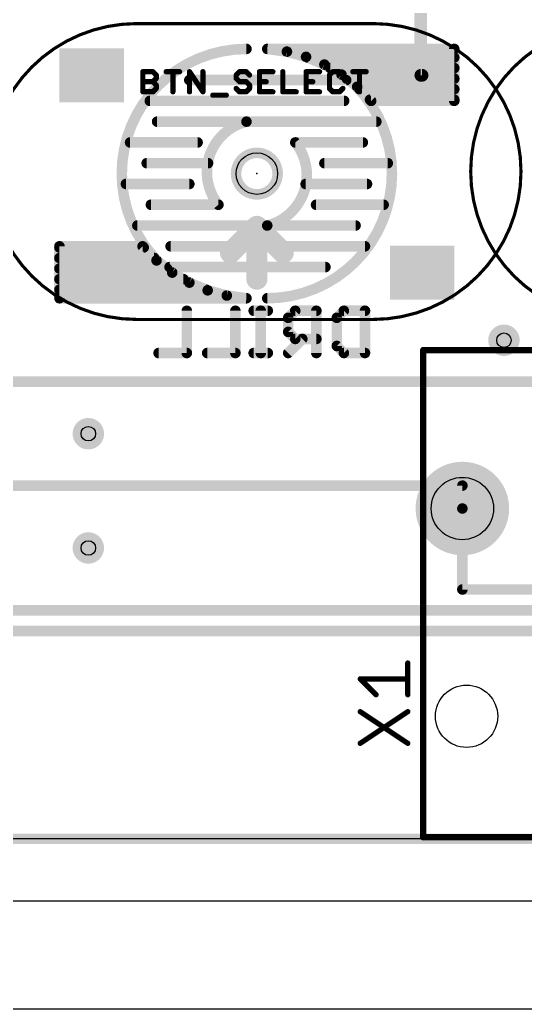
# Model space of a CAD drawing. Extents: x -7 to 74, y -4 to 123.
# Drawn here: x 23.35 to 35.51, y -4.1 to 19.71 of the extents above; entities that cross this region are included whole.
import ezdxf

# ---------------------------------------------------------------- set-up
doc = ezdxf.new("R2010")
doc.units = 0
for name, color, linetype in [('1', 14, 'CONTINUOUS'), ('16', 5, 'CONTINUOUS'), ('17', 94, 'CONTINUOUS'), ('18', 94, 'CONTINUOUS'), ('20', 178, 'CONTINUOUS'), ('21', 250, 'CONTINUOUS'), ('22', 250, 'CONTINUOUS'), ('23', 178, 'CONTINUOUS'), ('25', 250, 'CONTINUOUS'), ('44', 250, 'CONTINUOUS'), ('51', 214, 'CONTINUOUS')]:
    doc.layers.add(name, color=color, linetype=linetype)

# ---------------------------------------------------------------- blocks, each defined once
blk = doc.blocks.new('RECT')
blk.add_solid([(-0.5, -0.5), (0.5, -0.5), (-0.5, 0.5), (0.5, 0.5)])
blk = doc.blocks.new('ROUNDP')
at = {"const_width": 0.5}
blk.add_lwpolyline([(0, -0.25, 1), (0, 0.25, 1), (0, -0.25)], format="xyb", dxfattribs=at)
blk = doc.blocks.new('ROUNDV')
at = {"const_width": 0.5}
blk.add_lwpolyline([(0, -0.25, 1), (0, 0.25, 1), (0, -0.25)], format="xyb", dxfattribs=at)

msp = doc.modelspace()

# ---------------------------------------------------------------- linework, layer by layer
at = {"layer": '1'}
for points, const_width in [([(33, 18.375), (33, 21)], 0.3048), ([(29.305, 19.01), (33.805, 19.01)], 0.254), ([(29.7783, 18.945), (29.305, 19.01)], 0.254), ([(30.239, 18.8189), (29.7783, 18.945)], 0.254), ([(33.805, 19.01), (33.805, 17.76)], 0.254), ([(30.6793, 18.6336), (30.239, 18.8189)], 0.254), ([(30.2744, 18.804), (33.805, 18.804)], 0.254), ([(31.0917, 18.3925), (30.6793, 18.6336)], 0.254), ([(30.8224, 18.55), (33.805, 18.55)], 0.254), ([(27.43, 18.26), (31.205, 18.26)], 0.254), ([(31.4691, 18.0996), (31.0917, 18.3925)], 0.254), ([(31.2161, 18.296), (33.805, 18.296)], 0.254), ([(33.03, 18.375), (33, 18.375)], 0.3048), ([(31.805, 17.76), (31.4691, 18.0996)], 0.254), ([(31.5261, 18.042), (33.805, 18.042)], 0.254), ([(26.48, 17.76), (31.155, 17.76)], 0.254), ([(31.7773, 17.788), (33.805, 17.788)], 0.254), ([(33.805, 17.76), (31.805, 17.76)], 0.254), ([(26.655, 17.26), (28.805, 17.26)], 0.254), ([(28.805, 17.26), (31.93, 17.26)], 0.254), ([(27.63, 16.76), (26.005, 16.76)], 0.254), ([(29.98, 16.76), (31.605, 16.76)], 0.254), ([(27.88, 16.26), (26.405, 16.26)], 0.254), ([(30.68, 16.26), (32.205, 16.26)], 0.254), ([(27.43, 15.76), (25.905, 15.76)], 0.254), ([(30.23, 15.76), (31.705, 15.76)], 0.254), ([(28.13, 15.26), (26.505, 15.26)], 0.254), ([(30.48, 15.26), (32.105, 15.26)], 0.254), ([(26.18, 14.76), (29.305, 14.76)], 0.254), ([(29.305, 14.76), (31.43, 14.76)], 0.254), ([(24.305, 13.01), (24.305, 14.26)], 0.254), ([(24.305, 14.26), (26.305, 14.26)], 0.254), ([(24.305, 14.232), (26.3327, 14.232)], 0.254), ([(26.305, 14.26), (26.6409, 13.9204)], 0.254), ([(26.98, 14.26), (31.655, 14.26)], 0.254), ([(24.305, 13.978), (26.5839, 13.978)], 0.254), ([(24.305, 13.724), (26.8939, 13.724)], 0.254), ([(26.6409, 13.9204), (27.0183, 13.6275)], 0.254), ([(26.955, 13.76), (30.705, 13.76)], 0.254), ([(24.305, 13.47), (27.2876, 13.47)], 0.254), ([(27.0183, 13.6275), (27.4307, 13.3864)], 0.254), ([(24.305, 13.216), (27.8357, 13.216)], 0.254), ([(27.4307, 13.3864), (27.871, 13.2011)], 0.254), ([(28.805, 13.01), (24.305, 13.01)], 0.254), ([(27.871, 13.2011), (28.3317, 13.075)], 0.254), ([(28.3317, 13.075), (28.805, 13.01)], 0.254), ([(0, 0), (50.5, 0)], 0.254)]:
    msp.add_lwpolyline(points, dxfattribs=dict(at, const_width=const_width))
for points, const_width in [([(28.805, 19.01, 1), (28.805, 13.01)], 0.254), ([(28.805, 18.9465, 1), (28.805, 19.0735)], 0.127), ([(29.305, 13.01, 1), (29.305, 19.01)], 0.254), ([(29.305, 19.0735, 1), (29.305, 18.9465)], 0.127), ([(29.305, 19.0735, 1), (29.305, 18.9465)], 0.127), ([(29.3136, 19.0729, 1), (29.2964, 18.9471)], 0.127), ([(29.795, 19.0063, 1), (29.7615, 18.8838)], 0.127), ([(29.7696, 18.8821, 1), (29.7869, 19.008)], 0.127), ([(33.8685, 19.01, 1), (33.7415, 19.01)], 0.127), ([(33.805, 18.9465, 1), (33.805, 19.0735)], 0.127), ([(30.2636, 18.8774, 1), (30.2144, 18.7603)], 0.127), ([(30.2744, 18.8675, 1), (30.2744, 18.7405)], 0.127), ([(30.2222, 18.7576, 1), (30.2558, 18.8801)], 0.127), ([(33.805, 18.7405, 1), (33.805, 18.8675)], 0.127), ([(30.7114, 18.6885, 1), (30.6473, 18.5788)], 0.127), ([(30.6547, 18.5751, 1), (30.7039, 18.6922)], 0.127), ([(30.8224, 18.6135, 1), (30.8224, 18.4865)], 0.127), ([(33.805, 18.4865, 1), (33.805, 18.6135)], 0.127), ([(27.43, 18.3235, 1), (27.43, 18.1965)], 0.127), ([(31.1306, 18.4427, 1), (31.0528, 18.3424)], 0.127), ([(31.0596, 18.3377, 1), (31.1238, 18.4473)], 0.127), ([(31.2161, 18.3595, 1), (31.2161, 18.2325)], 0.127), ([(31.205, 18.1965, 1), (31.205, 18.3235)], 0.127), ([(33, 18.4512, 1), (33, 18.2988)], 0.1524), ([(32.9238, 18.375, 1), (33.0762, 18.375)], 0.1524), ([(33.03, 18.2988, 1), (33.03, 18.4512)], 0.1524), ([(33.805, 18.2325, 1), (33.805, 18.3595)], 0.127), ([(31.5142, 18.1443, 1), (31.4239, 18.055)], 0.127), ([(31.4301, 18.0495, 1), (31.508, 18.1498)], 0.127), ([(31.5261, 18.1055, 1), (31.5261, 17.9785)], 0.127), ([(33.805, 17.9785, 1), (33.805, 18.1055)], 0.127), ([(26.48, 17.8235, 1), (26.48, 17.6965)], 0.127), ([(31.155, 17.6965, 1), (31.155, 17.8235)], 0.127), ([(31.7773, 17.8515, 1), (31.7773, 17.7245)], 0.127), ([(31.805, 17.8235, 1), (31.805, 17.6965)], 0.127), ([(31.7599, 17.7153, 1), (31.8501, 17.8047)], 0.127), ([(33.805, 17.7245, 1), (33.805, 17.8515)], 0.127), ([(33.805, 17.6965, 1), (33.805, 17.8235)], 0.127), ([(33.7415, 17.76, 1), (33.8685, 17.76)], 0.127), ([(26.655, 17.3235, 1), (26.655, 17.1965)], 0.127), ([(28.805, 17.26, 0.5486), (28.13, 15.26)], 0.254), ([(28.805, 17.3235, 1), (28.805, 17.1965)], 0.127), ([(28.8202, 17.1983, 1), (28.7898, 17.3217)], 0.127), ([(28.805, 17.1965, 1), (28.805, 17.3235)], 0.127), ([(31.93, 17.1965, 1), (31.93, 17.3235)], 0.127), ([(26.005, 16.8235, 1), (26.005, 16.6965)], 0.127), ([(27.63, 16.6965, 1), (27.63, 16.8235)], 0.127), ([(29.305, 14.76, 0.5486), (29.98, 16.76)], 0.254), ([(29.98, 16.8235, 1), (29.98, 16.6965)], 0.127), ([(30.0295, 16.7998, 1), (29.9305, 16.7202)], 0.127), ([(31.605, 16.6965, 1), (31.605, 16.8235)], 0.127), ([(26.405, 16.3235, 1), (26.405, 16.1965)], 0.127), ([(27.88, 16.1965, 1), (27.88, 16.3235)], 0.127), ([(30.68, 16.3235, 1), (30.68, 16.1965)], 0.127), ([(32.205, 16.1965, 1), (32.205, 16.3235)], 0.127), ([(25.905, 15.8235, 1), (25.905, 15.6965)], 0.127), ([(27.43, 15.6965, 1), (27.43, 15.8235)], 0.127), ([(30.23, 15.8235, 1), (30.23, 15.6965)], 0.127), ([(31.705, 15.6965, 1), (31.705, 15.8235)], 0.127), ([(26.505, 15.3235, 1), (26.505, 15.1965)], 0.127), ([(28.0805, 15.2202, 1), (28.1795, 15.2998)], 0.127), ([(28.13, 15.1965, 1), (28.13, 15.3235)], 0.127), ([(30.48, 15.3235, 1), (30.48, 15.1965)], 0.127), ([(32.105, 15.1965, 1), (32.105, 15.3235)], 0.127), ([(26.18, 14.8235, 1), (26.18, 14.6965)], 0.127), ([(29.305, 14.8235, 1), (29.305, 14.6965)], 0.127), ([(29.2898, 14.8217, 1), (29.3202, 14.6983)], 0.127), ([(29.305, 14.6965, 1), (29.305, 14.8235)], 0.127), ([(31.43, 14.6965, 1), (31.43, 14.8235)], 0.127), ([(24.3685, 14.26, 1), (24.2415, 14.26)], 0.127), ([(24.305, 14.3235, 1), (24.305, 14.1965)], 0.127), ([(24.305, 14.2955, 1), (24.305, 14.1685)], 0.127), ([(26.3501, 14.3047, 1), (26.2599, 14.2153)], 0.127), ([(26.305, 14.1965, 1), (26.305, 14.3235)], 0.127), ([(26.3327, 14.1685, 1), (26.3327, 14.2955)], 0.127), ([(26.98, 14.3235, 1), (26.98, 14.1965)], 0.127), ([(31.655, 14.1965, 1), (31.655, 14.3235)], 0.127), ([(24.305, 14.0415, 1), (24.305, 13.9145)], 0.127), ([(26.5839, 13.9145, 1), (26.5839, 14.0415)], 0.127), ([(24.305, 13.7875, 1), (24.305, 13.6605)], 0.127), ([(26.6799, 13.9705, 1), (26.602, 13.8702)], 0.127), ([(26.5958, 13.8757, 1), (26.6861, 13.965)], 0.127), ([(26.955, 13.8235, 1), (26.955, 13.6965)], 0.127), ([(26.8939, 13.6605, 1), (26.8939, 13.7875)], 0.127), ([(30.705, 13.6965, 1), (30.705, 13.8235)], 0.127), ([(24.305, 13.5335, 1), (24.305, 13.4065)], 0.127), ([(27.0504, 13.6823, 1), (26.9862, 13.5727)], 0.127), ([(26.9794, 13.5773, 1), (27.0572, 13.6776)], 0.127), ([(27.2876, 13.4065, 1), (27.2876, 13.5335)], 0.127), ([(24.305, 13.2795, 1), (24.305, 13.1525)], 0.127), ([(27.4553, 13.4449, 1), (27.4061, 13.3278)], 0.127), ([(27.3986, 13.3315, 1), (27.4627, 13.4412)], 0.127), ([(27.8357, 13.1525, 1), (27.8357, 13.2795)], 0.127), ([(24.305, 13.0735, 1), (24.305, 12.9465)], 0.127), ([(27.8878, 13.2624, 1), (27.8542, 13.1399)], 0.127), ([(27.8464, 13.1426, 1), (27.8956, 13.2597)], 0.127), ([(28.3404, 13.1379, 1), (28.3231, 13.012)], 0.127), ([(28.315, 13.0137, 1), (28.3485, 13.1362)], 0.127), ([(28.7964, 12.9471, 1), (28.8136, 13.0729)], 0.127), ([(28.805, 12.9465, 1), (28.805, 13.0735)], 0.127), ([(28.805, 12.9465, 1), (28.805, 13.0735)], 0.127), ([(29.305, 13.0735, 1), (29.305, 12.9465)], 0.127), ([(24.2415, 13.01, 1), (24.3685, 13.01)], 0.127)]:
    msp.add_lwpolyline(points, format="xyb", dxfattribs=dict(at, const_width=const_width))
at = {"layer": '16', "const_width": 0.254}
for points in [[(36.7, 11), (22, 11)], [(34, 8.5), (20, 8.5)], [(34, 7.95), (34, 8.5)], [(34, 7.95), (34, 6)], [(34, 6), (44.2, 6)], [(23, 5.5), (48.25, 5.5)], [(23, 5), (48.25, 5)], [(0, 0), (50.5, 0)]]:
    msp.add_lwpolyline(points, dxfattribs=at)
at = {"layer": '16', "const_width": 0.127}
for points in [[(34.0635, 8.5, 1), (33.9365, 8.5)], [(34, 8.4365, 1), (34, 8.5635)], [(34.0635, 7.95, 1), (33.9365, 7.95)], [(33.9365, 7.95, 1), (34.0635, 7.95)], [(34, 6.0635, 1), (34, 5.9365)], [(33.9365, 6, 1), (34.0635, 6)]]:
    msp.add_lwpolyline(points, format="xyb", dxfattribs=at)
at = {"layer": '20'}
msp.add_line((50.5, 0), (0, 0), dxfattribs=at)
at = {"layer": '20', "const_width": 0.254}
msp.add_lwpolyline([(29.055, 15.51, 1), (29.055, 16.51, 1), (29.055, 15.51)], format="xyb", dxfattribs=at)
at = {"layer": '20'}
for centre, radius in [((29.055, 16.01), 0.5), ((34.1, 2.95), 0.75)]:
    msp.add_circle(centre, radius, dxfattribs=at)
at = {"layer": '21', "const_width": 0.1524}
for points in [[(33.058, 11.762), (45.142, 11.762)], [(33.058, 11.762), (33.058, 11.76)], [(33.058, 9.855), (33.058, 0.038)], [(36.052, 0.038), (33.058, 0.038)]]:
    msp.add_lwpolyline(points, dxfattribs=at)
at = {"layer": '21', "const_width": 0.0762}
for points in [[(33.058, 11.8001, 1), (33.058, 11.7239)], [(33.0961, 11.762, 1), (33.0199, 11.762)], [(33.0199, 11.76, 1), (33.0961, 11.76)], [(33.0961, 9.855, 1), (33.0199, 9.855)], [(33.058, 0.0761, 1), (33.058, -0.0001)], [(33.0199, 0.038, 1), (33.0961, 0.038)]]:
    msp.add_lwpolyline(points, format="xyb", dxfattribs=at)
at = {"layer": '22'}
for points, const_width in [([(28.42, 14.105), (29.055, 14.74)], 0.508), ([(29.055, 13.47), (29.055, 14.74)], 0.508), ([(29.69, 14.105), (29.055, 14.74)], 0.508), ([(27.3688, 12.7089), (27.3688, 11.692)], 0.254), ([(28.5382, 12.7089), (28.5382, 11.692)], 0.254), ([(29.3178, 12.7089), (28.9788, 12.7089)], 0.254), ([(29.1483, 11.692), (29.1483, 12.7089)], 0.254), ([(29.9788, 12.7089), (29.8093, 12.5394)], 0.254), ([(29.8093, 12.5394), (29.8093, 12.2004)], 0.254), ([(30.4872, 12.7089), (29.9788, 12.7089)], 0.254), ([(30.4872, 11.692), (30.4872, 12.7089)], 0.254), ([(30.9787, 12.5394), (31.1482, 12.7089)], 0.254), ([(30.9787, 11.8615), (30.9787, 12.5394)], 0.254), ([(31.1482, 12.7089), (31.6566, 12.7089)], 0.254), ([(31.6566, 12.7089), (31.6566, 11.692)], 0.254), ([(29.8093, 12.2004), (29.9788, 12.031)], 0.254), ([(30.1482, 12.031), (29.8093, 11.692)], 0.254), ([(29.9788, 12.031), (30.4872, 12.031)], 0.254), ([(31.1482, 11.692), (30.9787, 11.8615)], 0.254), ([(27.3688, 11.692), (26.6909, 11.692)], 0.254), ([(28.5382, 11.692), (27.8603, 11.692)], 0.254), ([(29.3178, 11.692), (28.9788, 11.692)], 0.254), ([(31.6566, 11.692), (31.1482, 11.692)], 0.254)]:
    msp.add_lwpolyline(points, dxfattribs=dict(at, const_width=const_width))
for points, const_width in [([(29.182, 14.74, 1), (28.928, 14.74)], 0.254), ([(29.1448, 14.8298, 1), (28.9652, 14.6502)], 0.254), ([(29.1448, 14.6502, 1), (28.9652, 14.8298)], 0.254), ([(28.3302, 14.1948, 1), (28.5098, 14.0152)], 0.254), ([(29.6002, 14.0152, 1), (29.7798, 14.1948)], 0.254), ([(28.928, 13.47, 1), (29.182, 13.47)], 0.254), ([(27.4323, 12.7089, 1), (27.3053, 12.7089)], 0.127), ([(28.6017, 12.7089, 1), (28.4747, 12.7089)], 0.127), ([(28.9788, 12.7724, 1), (28.9788, 12.6454)], 0.127), ([(29.2118, 12.7089, 1), (29.0848, 12.7089)], 0.127), ([(29.3178, 12.6454, 1), (29.3178, 12.7724)], 0.127), ([(29.8728, 12.5394, 1), (29.7458, 12.5394)], 0.127), ([(29.7644, 12.5843, 1), (29.8542, 12.4945)], 0.127), ([(29.9788, 12.7724, 1), (29.9788, 12.6454)], 0.127), ([(30.0237, 12.664, 1), (29.9339, 12.7538)], 0.127), ([(30.5507, 12.7089, 1), (30.4237, 12.7089)], 0.127), ([(30.4872, 12.6454, 1), (30.4872, 12.7724)], 0.127), ([(31.0422, 12.5394, 1), (30.9152, 12.5394)], 0.127), ([(30.9338, 12.5843, 1), (31.0236, 12.4945)], 0.127), ([(31.1482, 12.7724, 1), (31.1482, 12.6454)], 0.127), ([(31.1931, 12.664, 1), (31.1033, 12.7538)], 0.127), ([(31.7201, 12.7089, 1), (31.5931, 12.7089)], 0.127), ([(31.6566, 12.6454, 1), (31.6566, 12.7724)], 0.127), ([(29.8542, 12.2453, 1), (29.7644, 12.1555)], 0.127), ([(29.7458, 12.2004, 1), (29.8728, 12.2004)], 0.127), ([(29.9788, 12.0945, 1), (29.9788, 11.9675)], 0.127), ([(30.1931, 11.9861, 1), (30.1033, 12.0759)], 0.127), ([(30.4872, 11.9675, 1), (30.4872, 12.0945)], 0.127), ([(29.9339, 11.9861, 1), (30.0237, 12.0759)], 0.127), ([(31.0236, 11.9064, 1), (30.9338, 11.8166)], 0.127), ([(30.9152, 11.8615, 1), (31.0422, 11.8615)], 0.127), ([(26.6909, 11.7555, 1), (26.6909, 11.6285)], 0.127), ([(27.3053, 11.692, 1), (27.4323, 11.692)], 0.127), ([(27.3688, 11.6285, 1), (27.3688, 11.7555)], 0.127), ([(27.8603, 11.7555, 1), (27.8603, 11.6285)], 0.127), ([(28.4747, 11.692, 1), (28.6017, 11.692)], 0.127), ([(28.5382, 11.6285, 1), (28.5382, 11.7555)], 0.127), ([(28.9788, 11.7555, 1), (28.9788, 11.6285)], 0.127), ([(29.0848, 11.692, 1), (29.2118, 11.692)], 0.127), ([(29.3178, 11.6285, 1), (29.3178, 11.7555)], 0.127), ([(29.7644, 11.7369, 1), (29.8542, 11.6471)], 0.127), ([(30.4237, 11.692, 1), (30.5507, 11.692)], 0.127), ([(31.1482, 11.7555, 1), (31.1482, 11.6285)], 0.127), ([(31.1033, 11.6471, 1), (31.1931, 11.7369)], 0.127), ([(31.5931, 11.692, 1), (31.7201, 11.692)], 0.127), ([(31.6566, 11.6285, 1), (31.6566, 11.7555)], 0.127)]:
    msp.add_lwpolyline(points, format="xyb", dxfattribs=dict(at, const_width=const_width))
at = {"layer": '23'}
msp.add_point((29.055, 16.01), dxfattribs=at)
at = {"layer": '25', "const_width": 0.0635}
for points in [[(26.3119, 18.4933, 1), (26.3119, 18.4298)], [(26.3437, 18.4615, 1), (26.2802, 18.4615)], [(26.5759, 18.484, 1), (26.531, 18.4391)], [(26.5535, 18.4298, 1), (26.5535, 18.4933)], [(26.6657, 18.381, 1), (26.6022, 18.381)], [(26.6115, 18.3586, 1), (26.6564, 18.4035)], [(26.6564, 18.2781, 1), (26.6115, 18.323)], [(26.8733, 18.4933, 1), (26.8733, 18.4298)], [(27.066, 18.4615, 1), (27.0025, 18.4615)], [(27.1953, 18.4298, 1), (27.1953, 18.4933)], [(27.461, 18.4791, 1), (27.4081, 18.4439)], [(27.4663, 18.4615, 1), (27.4028, 18.4615)], [(27.7883, 18.4615, 1), (27.7248, 18.4615)], [(28.5889, 18.381, 1), (28.5254, 18.381)], [(28.5347, 18.4035, 1), (28.5796, 18.3586)], [(28.5796, 18.323, 1), (28.5347, 18.2781)], [(28.6377, 18.4933, 1), (28.6377, 18.4298)], [(28.6601, 18.4391, 1), (28.6152, 18.484)], [(28.8211, 18.484, 1), (28.7762, 18.4391)], [(28.7987, 18.4298, 1), (28.7987, 18.4933)], [(28.8567, 18.3586, 1), (28.9016, 18.4035)], [(29.1185, 18.4933, 1), (29.1185, 18.4298)], [(29.1502, 18.4615, 1), (29.0867, 18.4615)], [(29.4405, 18.4298, 1), (29.4405, 18.4933)], [(29.7115, 18.4615, 1), (29.6481, 18.4615)], [(30.2411, 18.4933, 1), (30.2411, 18.4298)], [(30.2729, 18.4615, 1), (30.2094, 18.4615)], [(30.5631, 18.4298, 1), (30.5631, 18.4933)], [(30.8342, 18.381, 1), (30.7707, 18.381)], [(30.78, 18.4035, 1), (30.8249, 18.3586)], [(30.8829, 18.4933, 1), (30.8829, 18.4298)], [(30.9054, 18.4391, 1), (30.8605, 18.484)], [(31.0664, 18.484, 1), (31.0215, 18.4391)], [(31.0439, 18.4298, 1), (31.0439, 18.4933)], [(31.102, 18.3586, 1), (31.1469, 18.4035)], [(31.3637, 18.4933, 1), (31.3637, 18.4298)], [(31.5565, 18.4615, 1), (31.493, 18.4615)], [(31.6857, 18.4298, 1), (31.6857, 18.4933)], [(26.3119, 18.2518, 1), (26.3119, 18.1883)], [(26.5759, 18.2425, 1), (26.531, 18.1976)], [(26.531, 18.2425, 1), (26.5759, 18.1976)], [(26.5535, 18.1883, 1), (26.5535, 18.2518)], [(26.6022, 18.3005, 1), (26.6657, 18.3005)], [(26.6657, 18.1395, 1), (26.6022, 18.1395)], [(26.6115, 18.1171, 1), (26.6564, 18.162)], [(26.6564, 18.0365, 1), (26.6115, 18.0815)], [(28.5796, 18.0815, 1), (28.5347, 18.0365)], [(28.5254, 18.3005, 1), (28.5889, 18.3005)], [(28.6377, 18.2518, 1), (28.6377, 18.1883)], [(28.6152, 18.1976, 1), (28.6601, 18.2425)], [(28.8211, 18.2425, 1), (28.7762, 18.1976)], [(28.7987, 18.1883, 1), (28.7987, 18.2518)], [(28.9109, 18.1395, 1), (28.8474, 18.1395)], [(28.8567, 18.1171, 1), (28.9016, 18.162)], [(28.9016, 18.0365, 1), (28.8567, 18.0815)], [(29.1185, 18.2518, 1), (29.1185, 18.1883)], [(29.2795, 18.1883, 1), (29.2795, 18.2518)], [(30.2411, 18.2518, 1), (30.2411, 18.1883)], [(30.4021, 18.1883, 1), (30.4021, 18.2518)], [(30.8249, 18.0815, 1), (30.78, 18.0365)], [(31.1469, 18.0365, 1), (31.102, 18.0815)], [(26.3119, 18.0102, 1), (26.3119, 17.9468)], [(26.2802, 17.9785, 1), (26.3437, 17.9785)], [(26.531, 18.001, 1), (26.5759, 17.956)], [(26.5535, 17.9468, 1), (26.5535, 18.0102)], [(26.6022, 18.059, 1), (26.6657, 18.059)], [(27.0025, 17.9785, 1), (27.066, 17.9785)], [(27.4028, 17.9785, 1), (27.4663, 17.9785)], [(27.7248, 17.9785, 1), (27.7883, 17.9785)], [(27.7302, 17.9609, 1), (27.783, 17.9961)], [(27.9959, 17.9297, 1), (27.9959, 17.8663)], [(28.3179, 17.8663, 1), (28.3179, 17.9297)], [(28.6377, 18.0102, 1), (28.6377, 17.9468)], [(28.6152, 17.956, 1), (28.6601, 18.001)], [(28.7762, 18.001, 1), (28.8211, 17.956)], [(28.7987, 17.9468, 1), (28.7987, 18.0102)], [(28.8474, 18.059, 1), (28.9109, 18.059)], [(29.0867, 17.9785, 1), (29.1502, 17.9785)], [(29.1185, 18.0102, 1), (29.1185, 17.9468)], [(29.4405, 17.9468, 1), (29.4405, 18.0102)], [(29.6798, 18.0102, 1), (29.6798, 17.9468)], [(29.6481, 17.9785, 1), (29.7115, 17.9785)], [(30.0018, 17.9468, 1), (30.0018, 18.0102)], [(30.2411, 18.0102, 1), (30.2411, 17.9468)], [(30.2094, 17.9785, 1), (30.2729, 17.9785)], [(30.5631, 17.9468, 1), (30.5631, 18.0102)], [(30.7707, 18.059, 1), (30.8342, 18.059)], [(30.8829, 18.0102, 1), (30.8829, 17.9468)], [(30.8605, 17.956, 1), (30.9054, 18.001)], [(31.0215, 18.001, 1), (31.0664, 17.956)], [(31.0439, 17.9468, 1), (31.0439, 18.0102)], [(31.493, 17.9785, 1), (31.5565, 17.9785)], [(32.7183, 4.2305, 1), (32.6547, 4.2305)], [(31.5425, 3.881, 1), (31.5425, 3.8175)], [(31.565, 3.8717, 1), (31.5201, 3.8268)], [(32.6865, 3.8175, 1), (32.6865, 3.881)], [(31.9014, 3.4454, 1), (31.9463, 3.4903)], [(32.6547, 3.4679, 1), (32.7183, 3.4679)], [(31.5601, 3.0876, 1), (31.5249, 3.0347)], [(32.7041, 3.0347, 1), (32.6689, 3.0876)], [(31.5249, 2.3249, 1), (31.5601, 2.2721)], [(32.6689, 2.2721, 1), (32.7041, 2.3249)]]:
    msp.add_lwpolyline(points, format="xyb", dxfattribs=at)
at = {"layer": '25', "const_width": 0.127}
for points in [[(26.3119, 17.9785), (26.3119, 18.4615)], [(26.3119, 18.4615), (26.5535, 18.4615)], [(26.5535, 18.4615), (26.634, 18.381)], [(26.634, 18.3005), (26.5535, 18.22)], [(26.634, 18.381), (26.634, 18.3005)], [(26.8733, 18.4615), (27.1953, 18.4615)], [(27.0343, 17.9785), (27.0343, 18.4615)], [(27.4346, 17.9785), (27.4346, 18.4615)], [(27.4346, 18.4615), (27.7566, 17.9785)], [(27.7566, 17.9785), (27.7566, 18.4615)], [(28.6377, 18.4615), (28.5572, 18.381)], [(28.5572, 18.381), (28.5572, 18.3005)], [(28.5572, 18.3005), (28.6377, 18.22)], [(28.7987, 18.4615), (28.6377, 18.4615)], [(28.8792, 18.381), (28.7987, 18.4615)], [(29.4405, 18.4615), (29.1185, 18.4615)], [(29.1185, 18.4615), (29.1185, 17.9785)], [(29.6798, 18.4615), (29.6798, 17.9785)], [(30.5631, 18.4615), (30.2411, 18.4615)], [(30.2411, 18.4615), (30.2411, 17.9785)], [(30.8829, 18.4615), (30.8024, 18.381)], [(30.8024, 18.381), (30.8024, 18.059)], [(31.0439, 18.4615), (30.8829, 18.4615)], [(31.1244, 18.381), (31.0439, 18.4615)], [(31.3637, 18.4615), (31.6857, 18.4615)], [(31.5247, 17.9785), (31.5247, 18.4615)], [(26.3119, 18.22), (26.5535, 18.22)], [(26.5535, 18.22), (26.634, 18.1395)], [(26.634, 18.059), (26.5535, 17.9785)], [(26.634, 18.1395), (26.634, 18.059)], [(28.6377, 17.9785), (28.5572, 18.059)], [(28.6377, 18.22), (28.7987, 18.22)], [(28.7987, 18.22), (28.8792, 18.1395)], [(28.8792, 18.059), (28.7987, 17.9785)], [(28.8792, 18.1395), (28.8792, 18.059)], [(29.1185, 18.22), (29.2795, 18.22)], [(30.2411, 18.22), (30.4021, 18.22)], [(30.8024, 18.059), (30.8829, 17.9785)], [(31.0439, 17.9785), (31.1244, 18.059)], [(26.5535, 17.9785), (26.3119, 17.9785)], [(27.9959, 17.898), (28.3179, 17.898)], [(28.7987, 17.9785), (28.6377, 17.9785)], [(29.1185, 17.9785), (29.4405, 17.9785)], [(29.6798, 17.9785), (30.0018, 17.9785)], [(30.2411, 17.9785), (30.5631, 17.9785)], [(30.8829, 17.9785), (31.0439, 17.9785)], [(32.6865, 3.4679), (32.6865, 4.2305)], [(31.9239, 3.4679), (31.5425, 3.8492)], [(31.5425, 3.8492), (32.6865, 3.8492)], [(31.5425, 2.2985), (32.6865, 3.0612)], [(31.5425, 3.0612), (32.6865, 2.2985)]]:
    msp.add_lwpolyline(points, dxfattribs=at)
at = {"layer": '44'}
for centre, radius in [((35, 12), 0.175), ((25, 9.75), 0.175), ((34, 7.95), 0.75), ((25, 7), 0.175)]:
    msp.add_circle(centre, radius, dxfattribs=at)
at = {"layer": '51'}
for p, q in [((63.9, -1.5), (-1.8, -1.5)), ((63.6, -4.1), (-4.1, -4.1))]:
    msp.add_line(p, q, dxfattribs=at)
for points, const_width in [([(26.16, 19.62, 0.4142), (22.6, 16.06)], 0.0762), ([(26.16, 19.6391, 1), (26.16, 19.601)], 0.0381), ([(26.16, 19.601, 1), (26.16, 19.6391)], 0.0381), ([(35.41, 16.06, 0.4142), (31.85, 19.62)], 0.0762), ([(31.85, 19.6391, 1), (31.85, 19.601)], 0.0381), ([(31.85, 19.601, 1), (31.85, 19.6391)], 0.0381), ([(37.76, 19.62, 0.4142), (34.2, 16.06)], 0.0762), ([(22.6, 16.06, 0.4142), (26.16, 12.5)], 0.0762), ([(31.85, 12.5, 0.4142), (35.41, 16.06)], 0.0762), ([(34.2, 16.06, 0.4142), (37.76, 12.5)], 0.0762), ([(34.2191, 16.06, 1), (34.181, 16.06)], 0.0381), ([(34.181, 16.06, 1), (34.2191, 16.06)], 0.0381), ([(35.4291, 16.06, 1), (35.391, 16.06)], 0.0381), ([(35.391, 16.06, 1), (35.4291, 16.06)], 0.0381), ([(26.16, 12.5191, 1), (26.16, 12.4809)], 0.0381), ([(26.16, 12.4809, 1), (26.16, 12.5191)], 0.0381), ([(31.85, 12.5191, 1), (31.85, 12.4809)], 0.0381), ([(31.85, 12.4809, 1), (31.85, 12.5191)], 0.0381), ([(33.0961, 11.76, 1), (33.0199, 11.76)], 0.0762), ([(33.0199, 9.855, 1), (33.0961, 9.855)], 0.0762)]:
    msp.add_lwpolyline(points, format="xyb", dxfattribs=dict(at, const_width=const_width))
for points, const_width in [([(26.16, 19.62), (31.85, 19.62)], 0.0762), ([(31.85, 12.5), (26.16, 12.5)], 0.0762), ([(33.058, 11.76), (33.058, 9.855)], 0.1524)]:
    msp.add_lwpolyline(points, dxfattribs=dict(at, const_width=const_width))

# ---------------------------------------------------------------- block references
at = {"layer": '1', "xscale": 1.55, "yscale": 1.3}
for p in [(25.08, 18.375), (33.03, 18.375)]:
    msp.add_blockref('RECT', p, dxfattribs=at)
at = {"layer": '1', "xscale": 1.55, "yscale": 1.3, "rotation": 180}
for p in [(25.08, 13.625), (33.03, 13.625)]:
    msp.add_blockref('RECT', p, dxfattribs=at)
at = {"layer": '17', "xscale": 2.25, "yscale": 2.25, "rotation": 90}
msp.add_blockref('ROUNDP', (34, 7.95), dxfattribs=at)
msp.add_blockref('ROUNDP', (34, 7.95), dxfattribs=at)
msp.add_blockref('ROUNDP', (34, 7.95), dxfattribs=at)
msp.add_blockref('ROUNDP', (34, 7.95), dxfattribs=at)
at = {"layer": '18', "xscale": 0.7564, "yscale": 0.7564}
for p in [(35, 12), (35, 12), (35, 12), (35, 12), (25, 9.75), (25, 9.75), (25, 9.75), (25, 9.75), (25, 7), (25, 7), (25, 7), (25, 7)]:
    msp.add_blockref('ROUNDV', p, dxfattribs=at)

doc.saveas('drawing.dxf')
